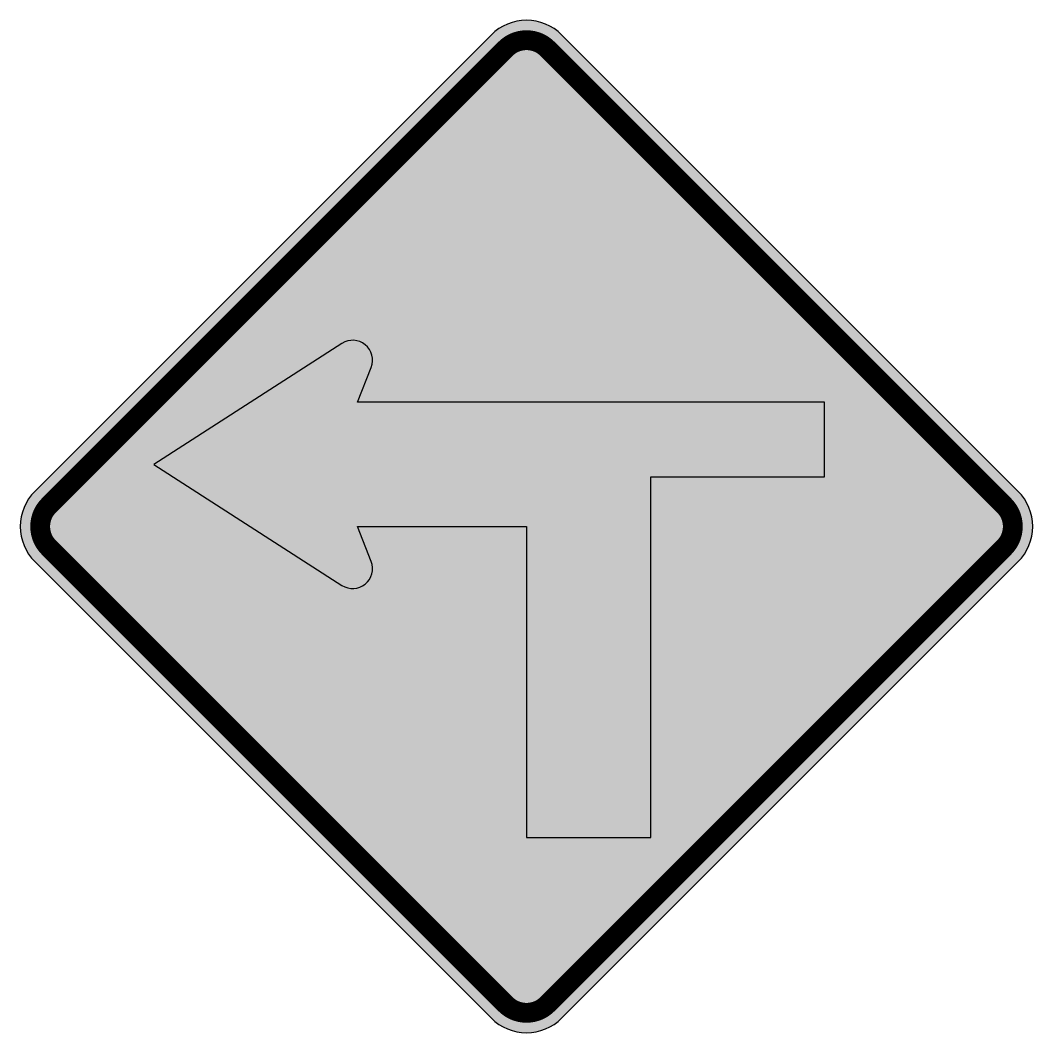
# Model space of a CAD drawing. Header units: millimetres. Extents: x -510 to 510, y -510 to 510.
import ezdxf

# ---------------------------------------------------------------- set-up
doc = ezdxf.new("R2010")
doc.units = ezdxf.units.MM
doc.header["$LTSCALE"] = 10
doc.header["$MEASUREMENT"] = 0
doc.layers.get('0').update_dxf_attribs({"linetype": 'CONTINUOUS'})

msp = doc.modelspace()

# ---------------------------------------------------------------- hatches: boundary and pattern name
h = msp.add_hatch(color=50)
h.dxf.hatch_style = 1
edge = h.paths.add_edge_path()
edge.add_line((35.4, -495), (495, -35.4))
edge.add_arc((459.6, 0), 50, 315, 405)
edge.add_line((495, 35.4), (35.4, 495))
edge.add_arc((0, 459.6), 50, 45, 135)
edge.add_line((-35.4, 495), (-495, 35.4))
edge.add_arc((-459.6, 0), 50, 135, 225)
edge.add_line((-495, -35.4), (-35.4, -495))
edge.add_arc((0, -459.6), 50, 225, 315)
h = msp.add_hatch(color=256)
h.dxf.hatch_style = 1
edge = h.paths.add_edge_path()
edge.add_line((0, 0), (0, -313))
edge.add_line((0, -313), (125, -313))
edge.add_line((125, -313), (125, 50))
edge.add_line((125, 50), (300, 50))
edge.add_line((300, 50), (300, 125))
edge.add_line((300, 125), (-170.1, 125))
edge.add_line((-170.1, 125), (-156.4, 160.2))
edge.add_arc((-175, 167.5), 20, 338.6763, 482.7791)
edge.add_line((-185.8, 184.3), (-375, 62.5))
edge.add_line((-375, 62.5), (-185.8, -59.3))
edge.add_arc((-175, -42.5), 20, 237.2209, 381.3237)
edge.add_line((-156.4, -35.2), (-170.1, 0))
edge.add_line((-170.1, 0), (0, 0))

# ---------------------------------------------------------------- linework, layer by layer
at = {"flags": 128}
msp.add_lwpolyline([(35.4, -495), (495, -35.4, 0.414214), (495, 35.4), (35.4, 495, 0.414214), (-35.4, 495), (-495, 35.4, 0.414214), (-495, -35.4), (-35.4, -495, 0.414214)], format="xyb", close=True, dxfattribs=at)
at = {"const_width": 20, "flags": 128}
msp.add_lwpolyline([(21.2, -480.8), (480.8, -21.2, 0.414214), (480.8, 21.2), (21.2, 480.8, 0.414214), (-21.2, 480.8), (-480.8, 21.2, 0.414214), (-480.8, -21.2), (-21.2, -480.8, 0.414214), (21.2, -480.8, 0.414214)], format="xyb", dxfattribs=at)
msp.add_lwpolyline([(0, 0), (0, -313), (125, -313), (125, 50), (300, 50), (300, 125), (-170.1, 125), (-156.4, 160.2, 0.727228), (-185.8, 184.3), (-375, 62.5), (-185.8, -59.3, 0.727228), (-156.4, -35.2), (-170.1, 0)], format="xyb", close=True)

doc.saveas('drawing.dxf')
